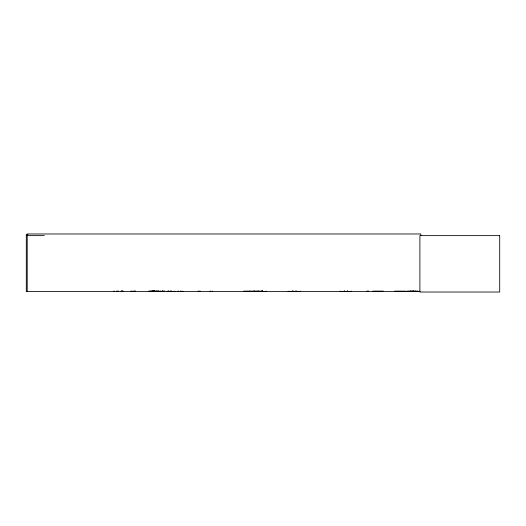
<?xml version="1.0" encoding="UTF-8"?>
<svg xmlns="http://www.w3.org/2000/svg" width="526" height="526" viewBox="0 0 526 526"><rect width="100%" height="100%" fill="white"/><g stroke="black" fill="none" stroke-linecap="round" stroke-linejoin="round"><path stroke-width="0.79" d="M257.964 291.529L257.97 291.082M266.399 291.489L243.702 291.516M266.426 291.489L266.432 291.082M249.797 291.549L249.876 291.082M258.128 291.529L258.049 291.082M414.475 291.476L414.488 291.082M158.273 291.476L158.306 291.082M340.23 291.476L351.736 291.503M288.13 291.549L300.418 291.503M416.178 291.299L416.414 291.549L416.178 291.102M416.848 291.535L417.079 291.102M416.98 291.535L395.039 291.535M153.717 291.489L153.625 290.845M162.981 291.489L162.929 291.082M163.27 291.489L163.323 291.121M366.609 291.549L367.805 291.121M395.434 291.411L395.513 291.549M396.256 291.535L396.65 291.411M407.952 291.102L407.979 291.411M409.484 291.102L409.498 291.411M396.67 291.535L397.123 291.411M396.992 291.549L397.215 291.549M398.537 291.411L398.636 291.549M408.643 291.535L408.735 291.102M408.866 291.535L409.189 291.549M410.063 291.535L410.405 291.535M410.142 291.411L410.49 291.102M347.85 291.489L347.877 291.121L347.896 291.549M407.683 291.489L407.716 291.121L407.834 291.476M288.333 291.489L288.366 291.121L288.399 291.549M408.248 291.411L407.966 291.299M409.096 291.535L409.366 291.082M398.09 291.535L398.392 291.535M408.722 291.411L408.965 291.082M153.98 291.489L154.026 291.121M160.095 291.489L160.147 291.121L160.2 291.549M366.957 291.489L367.017 291.121L367.076 291.549M405.691 291.503L414.324 291.463M27.944 234.57L26.3 234.57L26.3 291.549L419.998 291.549M26.3 235.628L44.342 235.628M148.838 291.18L159.365 291.18M243.709 291.18L262.632 291.18M372.71 291.18L383.244 291.18M394.678 291.18L405.211 291.18M148.819 291.332L159.391 291.319M243.689 291.332L262.652 291.319M372.691 291.332L383.263 291.319M394.658 291.319L417.098 291.411M148.825 291.516L163.323 291.43M372.704 291.516L383.257 291.516M394.664 291.516L419.689 291.489M414.692 291.503L414.83 291.082M413.416 291.489L413.449 290.963M413.061 291.476L413.048 290.963M171.325 291.489L171.272 291.121M168.149 291.489L168.096 291.121L168.037 291.549M156.413 291.489L156.367 291.121M293.258 291.489L293.219 291.121M419.492 291.476L419.452 291.082M175.079 291.476L167.255 291.489L167.209 291.082M416.132 291.476L416.119 291.082M420.82 235.628L420.82 233.978L27.227 233.978L27.227 291.549M417.828 291.082L417.828 291.549M417.427 291.082L417.427 291.549M415.52 290.963L415.52 291.549M415.27 290.963L415.27 291.549M414.264 291.2L414.264 291.549M413.745 290.963L413.745 291.549M413.344 290.963L413.344 291.549M412.364 291.082L412.364 291.549L412.259 291.102M412.193 291.082L412.193 291.549M411.93 290.963L411.924 291.549M410.668 290.963L410.668 291.549M410.379 290.963L410.379 291.549M407.828 291.121L407.906 291.549M405.776 291.102L405.802 291.549M368.424 290.963L368.391 291.549M367.865 291.082L367.865 291.549M351.539 291.082L351.539 291.549M347.449 290.963L347.449 291.549M347.186 290.963L347.186 291.549M344.615 290.963L344.615 291.549M344.352 290.963L344.352 291.549M343.905 291.082L343.905 291.549M340.263 291.082L340.263 291.549M300.162 291.082L300.162 291.549M296.263 290.963L296.263 291.549M296.02 290.963L296.02 291.549M295.369 291.082L295.369 291.549M293.186 291.082L293.186 291.549M292.535 290.963L292.535 291.549M292.292 290.963L292.292 291.549M262.342 290.963L262.349 291.549M262.198 290.963L262.198 291.549M262.047 290.963L262.06 291.549M261.909 290.963L261.909 291.549M258.207 291.082L258.207 291.549M254.347 290.963L254.347 291.549M254.058 290.963L254.058 291.549M212.484 291.082L212.484 291.549M210.742 291.082L210.742 291.549M210.19 291.082L210.176 291.549M199.906 290.845L199.906 291.549M198.256 290.845L198.256 291.549M182.851 291.082L182.851 291.549M181.115 291.082L181.115 291.549M180.26 291.082L180.26 291.549M178.524 291.082L178.524 291.549M177.979 291.082L177.952 291.549M175.053 291.082L175.053 291.549M171.22 291.082L171.22 291.549M170.917 290.963L170.917 291.549M170.641 290.963L170.641 291.549M168.813 290.963L168.813 291.549M168.701 290.963L168.701 291.549M164.671 291.082L164.671 291.549M164.48 291.082L164.48 291.549M163.376 291.082L163.448 291.549M162.718 290.963L162.718 291.549M162.606 290.963L162.606 291.549L162.541 291.082M161.068 291.082L161.068 291.549M160.456 291.082L160.456 291.549M159.996 291.082L159.996 291.549M157.997 290.963L157.997 291.549M157.833 290.963L157.833 291.549M156.314 291.082L156.314 291.549M154.874 290.963L154.874 291.549M154.789 290.845L154.789 291.549M154.605 290.963L154.605 291.549M154.072 291.082L154.072 291.549M153.145 290.845L153.145 291.549M152.56 290.963L152.56 291.549M152.389 290.963L152.389 291.549M151.758 290.845L151.758 291.549M150.462 291.082L150.462 291.549M149.318 291.082L149.318 291.549M135.53 291.082L135.53 291.549M135.346 291.082L135.346 291.549M134.722 291.082L134.722 291.549M134.314 291.082L134.314 291.549M134.242 291.082L134.242 291.549M133.795 291.082L133.795 291.549M132.506 291.082L132.506 291.549M131.934 291.082L131.96 291.549M131.322 291.082L131.322 291.549M130.862 291.082L130.862 291.549M122.887 290.845L122.887 291.549M122.643 290.845L122.643 291.549M121.723 290.845L121.723 291.549M121.243 290.845L121.256 291.549M118.389 291.082L118.389 291.549M118.205 291.082L118.205 291.549M117.581 291.082L117.581 291.549M117.173 291.082L117.173 291.549M116.654 291.082L116.654 291.549M114.181 291.082L114.181 291.549M113.721 291.082L113.721 291.549M406.177 291.43L406.177 291.476M499.7 235.628L419.893 235.628L419.893 292.022L499.7 292.022L499.7 235.628M411.68 291.549L411.667 290.963L411.641 291.549M180.563 291.549L180.589 291.082L180.543 291.549M163.915 291.549L163.915 291.082L163.856 291.549"/></g></svg>
